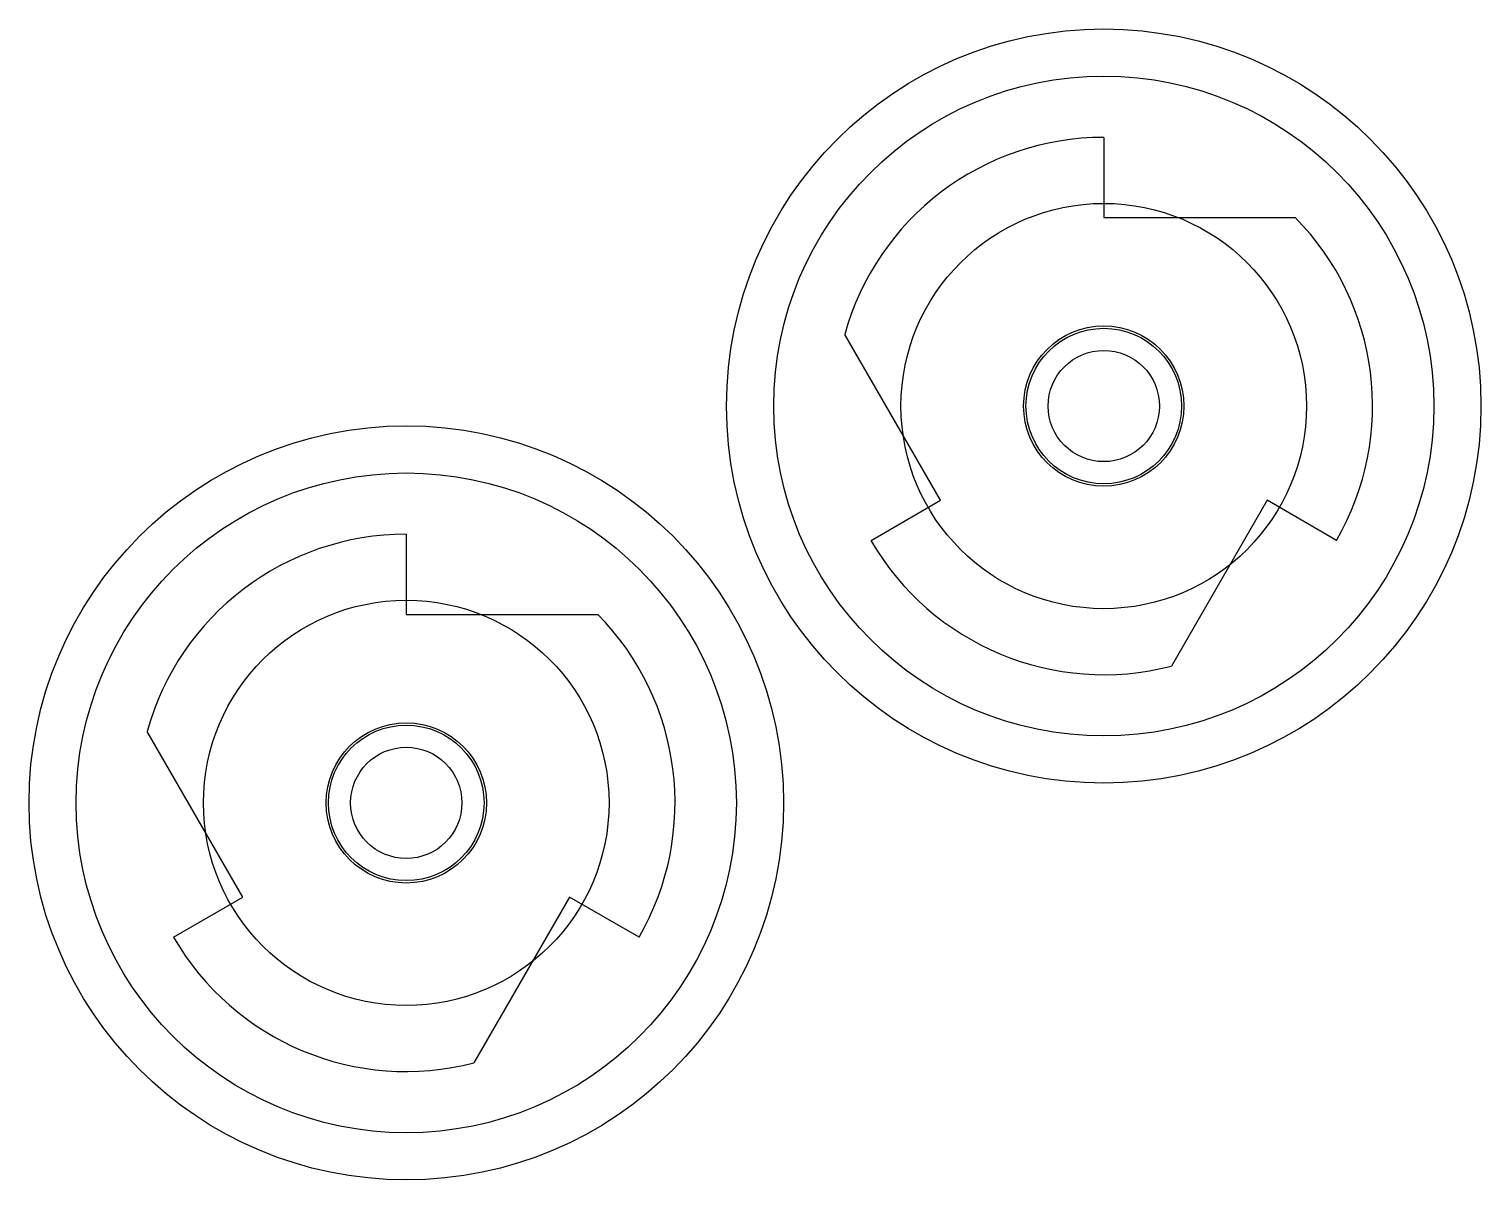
# Model space of a CAD drawing. Extents: x 0.5 to 17.9, y 15.9 to 17.1.
# Drawn here: x 0.5 to 2.04, y 15.923 to 17.144 of the extents above.
import ezdxf

# ---------------------------------------------------------------- set-up
doc = ezdxf.new("R2010")
doc.units = 0
doc.header["$LTSCALE"] = 5
doc.header["$MEASUREMENT"] = 0
for name, color, linetype in [('Z0_BOTCOMP', 4, 'Continuous'), ('Z0_CUT500', 4, 'Continuous'), ('Z0_RUBBER', 4, 'Continuous'), ('Z0_TOPCOMP', 6, 'Continuous')]:
    doc.layers.add(name, color=color, linetype=linetype)

msp = doc.modelspace()

# ---------------------------------------------------------------- linework, layer by layer
at = {"layer": 'Z0_BOTCOMP', "color": 4, "linetype": 'Continuous', "lineweight": 25}
for p, q in [((1.6396, 17.0291), (1.6396, 16.9441)), ((1.6396, 16.9441), (1.8426, 16.9441)), ((1.4664, 16.6441), (1.3649, 16.8199)), ((1.3928, 16.6016), (1.4664, 16.6441)), ((1.8128, 16.6441), (1.7113, 16.4682)), ((1.8864, 16.6016), (1.8128, 16.6441)), ((0.9, 16.6081), (0.9, 16.5231)), ((0.9, 16.5231), (1.103, 16.5231)), ((0.7268, 16.2231), (0.6253, 16.3989)), ((0.6532, 16.1806), (0.7268, 16.2231)), ((1.0732, 16.2231), (0.9717, 16.0472)), ((1.1468, 16.1806), (1.0732, 16.2231))]:
    msp.add_line(p, q, dxfattribs=at)
for centre, radius in [((1.6396, 16.7441), 0.085), ((1.6396, 16.7441), 0.059), ((0.9, 16.3231), 0.085), ((0.9, 16.3231), 0.059)]:
    msp.add_circle(centre, radius, dxfattribs=at)
for centre, start, end in [((1.6396, 16.7441), 90, 164.5679), ((1.6396, 16.7441), -30, 44.5679), ((0.9, 16.3231), 90, 164.5679), ((1.6396, 16.7441), -150, -75.4321), ((0.9, 16.3231), -30, 44.5679), ((0.9, 16.3231), -150, -75.4321)]:
    msp.add_arc(centre, 0.285, start, end, dxfattribs=at)
at = {"layer": 'Z0_CUT500', "color": 5, "linetype": 'Continuous', "lineweight": 25}
for centre in [(1.6396, 16.7441), (0.9, 16.3231)]:
    msp.add_circle(centre, 0.0825, dxfattribs=at)
at = {"layer": 'Z0_RUBBER', "color": 2, "linetype": 'Continuous', "lineweight": 25}
for centre, radius in [((1.6396, 16.7441), 0.4), ((1.6396, 16.7441), 0.215), ((0.9, 16.3231), 0.4), ((0.9, 16.3231), 0.215)]:
    msp.add_circle(centre, radius, dxfattribs=at)
at = {"layer": 'Z0_TOPCOMP', "color": 6, "linetype": 'Continuous', "lineweight": 25}
for centre in [(1.6396, 16.7441), (0.9, 16.3231)]:
    msp.add_circle(centre, 0.35, dxfattribs=at)

doc.saveas('drawing.dxf')
